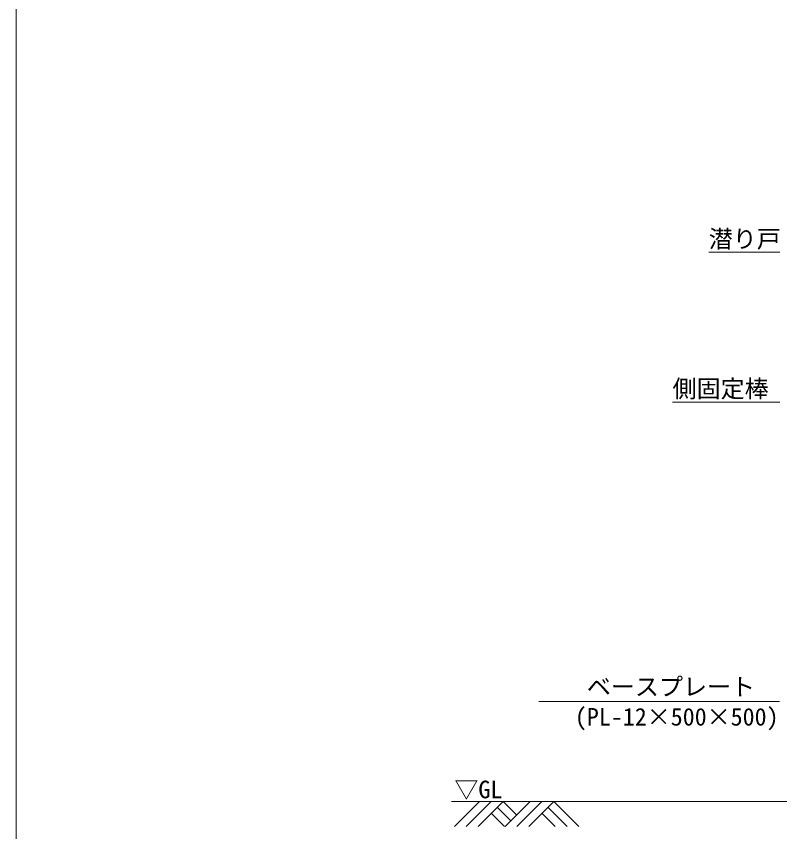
# Model space of a CAD drawing. Units: millimetres, scale not verified. Extents: x -10062 to 10062, y -16938 to 16938.
# Drawn here: x -10062 to -7013, y 6091 to 9351 of the extents above; entities that cross this region are included whole.
import ezdxf
from ezdxf.enums import TextEntityAlignment as Align

# ---------------------------------------------------------------- set-up
doc = ezdxf.new("R2010")
doc.units = ezdxf.units.MM
doc.header["$LTSCALE"] = 90
for name, color, linetype, lineweight in [('0-5_ﾍﾞｰｽﾗｲﾝ', 134, 'Continuous', 18), ('0-B_図面枠', 134, 'Continuous', 18), ('1-B_文字', 134, 'Continuous', 18)]:
    doc.layers.add(name, color=color, linetype=linetype, lineweight=lineweight)
doc.styles.add('ＭＳ ゴシック', font='')
doc.styles.get('ＭＳ ゴシック').set_extended_font_data('MS Gothic')

msp = doc.modelspace()

# ---------------------------------------------------------------- linework, layer by layer
at = {"layer": '0-5_ﾍﾞｰｽﾗｲﾝ'}
msp.add_line((-8324.01, 6212.5), (187.5, 6212.5), dxfattribs=at)
at = {"layer": '0-B_図面枠'}
msp.add_lwpolyline([(-10062.5, 16937.5), (10062.5, 16937.5), (10062.5, 3062.5), (-10062.5, 3062.5)], close=True, dxfattribs=at)
at = {"layer": '1-B_文字'}
for p, q in [((-7296.39, 8408.46), (-7012.93, 8408.46)), ((-7440.91, 7808.46), (-7012.64, 7808.46)), ((-7975.22, 6612.5), (-7013.55, 6612.5)), ((-8212.27, 6212.5), (-8312.5, 6112.27)), ((-8165.02, 6212.5), (-8265.25, 6112.27)), ((-8117.77, 6212.5), (-8218, 6112.27)), ((-8117.77, 6212.5), (-8063.77, 6158.5)), ((-8009.77, 6212.5), (-8110, 6112.27)), ((-7962.52, 6212.5), (-8062.75, 6112.27)), ((-7915.27, 6212.5), (-8015.5, 6112.27)), ((-7915.27, 6212.5), (-7815.03, 6112.27)), ((-8165.02, 6165.25), (-8112.03, 6112.27)), ((-8141.39, 6188.88), (-8087.39, 6134.88)), ((-7962.52, 6165.25), (-7909.53, 6112.27)), ((-7938.89, 6188.88), (-7862.28, 6112.27))]:
    msp.add_line(p, q, dxfattribs=at)

# ---------------------------------------------------------------- texts
at = {"layer": '1-B_文字', "style": 'ＭＳ ゴシック'}
for s, p in [('潜り戸', (-7296.39, 8404.79)), ('側固定棒', (-7440.91, 7806.07)), ('\u3000\u3000ベースプレート\u3000\u3000\u3000', (-7975.22, 6614.8)), ('(PL-12×500×500)', (-7831.21, 6494.43)), ('▽GL', (-8312.5, 6203.9))]:
    msp.add_text(s, height=70.38, dxfattribs=at).set_placement(p, align=Align.BOTTOM_LEFT)

doc.saveas('drawing.dxf')
